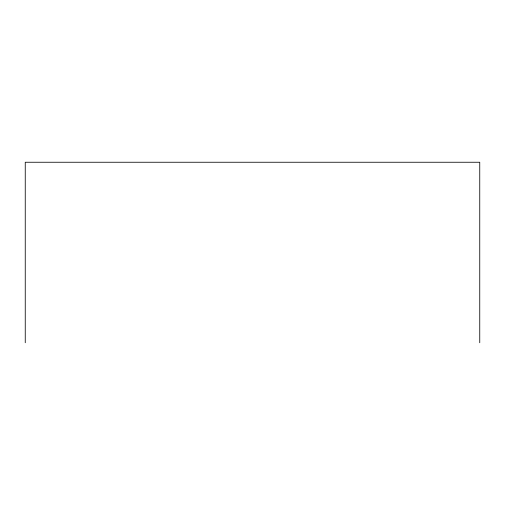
<?xml version="1.0" encoding="UTF-8"?>
<svg xmlns="http://www.w3.org/2000/svg" width="505" height="505" viewBox="0 0 505 505"><rect width="100%" height="100%" fill="white"/><g stroke="black" fill="none" stroke-linecap="round" stroke-linejoin="round"><path stroke-width="0.76" d="M479.75 342.75L479.75 162.25L25.25 162.25L25.25 342.75"/></g></svg>
